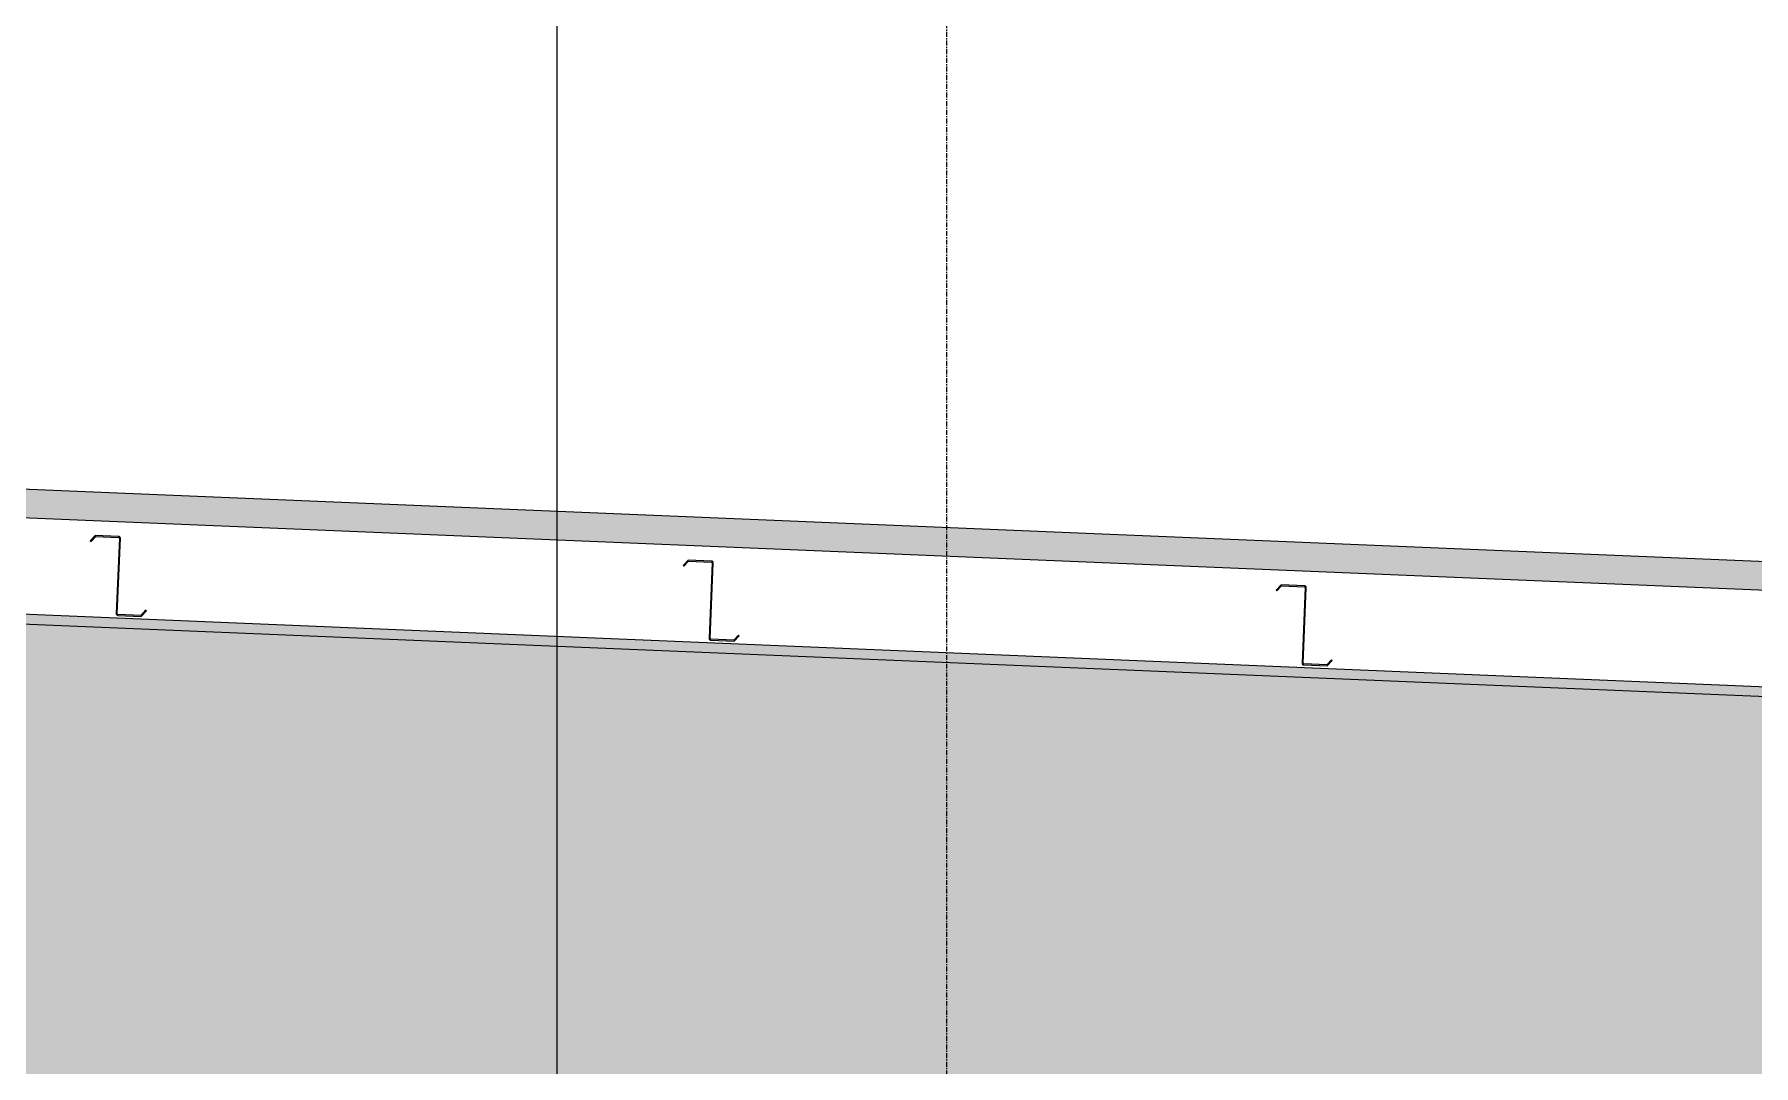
# Model space of a CAD drawing. Header units: inches. Extents: x -54880 to -186, y -265 to 853.
# Drawn here: x -16054.2 to -15880.4, y 296.9 to 401.1 of the extents above; entities that cross this region are included whole.
import ezdxf

# ---------------------------------------------------------------- set-up
doc = ezdxf.new("R2010")
doc.units = ezdxf.units.IN
doc.header["$MEASUREMENT"] = 0
doc.linetypes.add('Grid Line 1_2_', pattern=[0.875, 0.5, -0.125, 0.125, -0.125])
for name, color, linetype, lineweight in [('A-CLNG', 13, 'Continuous', 9), ('A-ROOF', 132, 'Continuous', 9), ('G-ANNO-SYMB', 111, 'Continuous', 9), ('S-BEAM', 12, 'Continuous', 9), ('S-GRID', 1, 'Continuous', 9)]:
    doc.layers.add(name, color=color, linetype=linetype, lineweight=lineweight)
pattern_1 = [(45, (22007.282, 102), (-19.007, 19.007), []), (45, (22007.282, 130.8), (-19.007, 19.007), [])]

# ---------------------------------------------------------------- blocks, each defined once
blk = doc.blocks.new('Family7 - Family7-772884-Section 1')
at = {"layer": 'S-BEAM'}
blk.add_hatch(color=256, dxfattribs=at).paths.add_polyline_path([(22358.93, 327.21), (22360.24, 328.4), (22359.3, 328.43), (22359.3, 328.19), (21134.43, 379.23), (21134.43, 379.48), (21129.55, 379.68), (21131.15, 378.36), (22336.84, 328.13)], flags=0)
h = blk.add_hatch(color=256, dxfattribs=at)
h.paths.add_polyline_path([(21747.06, 281.89), (22318.6, 293.93), (22318.51, 295.18), (22319.69, 296.14), (22319.86, 293.87), (22322.77, 293.93), (22358.8, 327.2), (22358.8, 327.21), (21135.05, 378.2), (21135.05, 375.16), (21175.78, 341.72), (21747, 281.89)], flags=0)
h.paths.add_polyline_path([(21133.8, 376.19), (21133.8, 378.25), (21131.15, 378.36)], flags=0)
blk.add_line((21131.15, 378.36), (22358.93, 327.21), dxfattribs=at)
blk = doc.blocks.new('Girt_Z - 8_D-V280-Section 1')
at = {"layer": 'S-BEAM'}
h = blk.add_hatch(dxfattribs=at)
h.set_pattern_fill('FP_16', color=256, style=0, pattern_type=2)
h.set_pattern_definition(pattern_1)
h.paths.add_polyline_path([(22027.37, 342.27), (22027.88, 342.83), (22027.8, 342.9), (22027.33, 342.38), (22025.01, 342.48), (22025.01, 342.37), (22026.97, 342.29)], flags=0)
h.paths.add_polyline_path([(22024.94, 342.56), (22025.26, 350.18), (22025.15, 350.18), (22024.83, 342.56)], flags=0)
h.paths.add_polyline_path([(22022.29, 349.84), (22022.76, 350.36), (22025.08, 350.26), (22025.08, 350.37), (22022.71, 350.47), (22022.21, 349.92)], flags=0)
at = {"layer": 'S-BEAM', "lineweight": 15}
for p, q in [((22022.71, 350.47), (22022.21, 349.92)), ((22022.21, 349.92), (22022.29, 349.84)), ((22022.29, 349.84), (22022.76, 350.36)), ((22025.08, 350.37), (22022.71, 350.47)), ((22022.76, 350.36), (22025.08, 350.26)), ((22025.15, 350.18), (22024.83, 342.56)), ((22024.94, 342.56), (22025.26, 350.18)), ((22027.33, 342.38), (22025.01, 342.48)), ((22027.8, 342.9), (22027.33, 342.38)), ((22027.37, 342.27), (22027.88, 342.83)), ((22027.88, 342.83), (22027.8, 342.9)), ((22025.01, 342.37), (22027.37, 342.27))]:
    blk.add_line(p, q, dxfattribs=at)
for centre, radius, start, end in [((22025.07, 350.19), 0.187, 357.6141, 87.6141), ((22025.07, 350.19), 0.0782, 357.6141, 85.4913), ((22025.02, 342.56), 0.188, 177.6141, 267.6141), ((22025.02, 342.56), 0.0782, 177.6141, 264.5717)]:
    blk.add_arc(centre, radius, start, end, dxfattribs=at)
blk = doc.blocks.new('Girt_Z - 8_D-V281-Section 1')
at = {"layer": 'S-BEAM', "lineweight": 15}
for p, q in [((22082.66, 347.97), (22082.15, 347.42)), ((22082.24, 347.35), (22082.71, 347.86)), ((22085.03, 347.88), (22082.66, 347.97)), ((22082.71, 347.86), (22085.02, 347.77)), ((22085.1, 347.69), (22084.78, 340.07)), ((22084.89, 340.06), (22085.2, 347.68)), ((22082.15, 347.42), (22082.24, 347.35)), ((22087.28, 339.88), (22084.96, 339.98)), ((22084.96, 339.87), (22087.32, 339.77)), ((22087.75, 340.4), (22087.28, 339.88)), ((22087.32, 339.77), (22087.83, 340.33)), ((22087.83, 340.33), (22087.75, 340.4))]:
    blk.add_line(p, q, dxfattribs=at)
for centre, radius, start, end in [((22085.02, 347.69), 0.0782, 357.6141, 85.4913), ((22085.02, 347.69), 0.187, 357.6141, 87.6141), ((22084.97, 340.06), 0.188, 177.6141, 267.6141), ((22084.97, 340.06), 0.0782, 177.6141, 264.5717)]:
    blk.add_arc(centre, radius, start, end, dxfattribs=at)
blk = doc.blocks.new('Girt_Z - 8_D-V282-Section 1')
at = {"layer": 'S-BEAM'}
h = blk.add_hatch(dxfattribs=at)
h.set_pattern_fill('FP_16', color=256, style=0, pattern_type=2)
h.set_pattern_definition(pattern_1)
h.paths.add_polyline_path([(22147.27, 337.28), (22147.78, 337.83), (22147.7, 337.9), (22147.22, 337.39), (22144.91, 337.48), (22144.91, 337.37)], flags=0)
h.paths.add_polyline_path([(22144.84, 337.56), (22145.15, 345.18), (22145.04, 345.19), (22144.73, 337.57)], flags=0)
h.paths.add_polyline_path([(22142.18, 344.85), (22142.65, 345.37), (22144.97, 345.27), (22144.97, 345.38), (22142.61, 345.48), (22142.1, 344.92)], flags=0)
at = {"layer": 'S-BEAM', "lineweight": 15}
for p, q in [((22142.61, 345.48), (22142.1, 344.92)), ((22142.1, 344.92), (22142.18, 344.85)), ((22142.18, 344.85), (22142.65, 345.37)), ((22144.97, 345.38), (22142.61, 345.48)), ((22142.65, 345.37), (22144.97, 345.27)), ((22145.04, 345.19), (22144.73, 337.57)), ((22144.84, 337.56), (22145.15, 345.18)), ((22147.22, 337.39), (22144.91, 337.48)), ((22144.91, 337.37), (22147.27, 337.28)), ((22147.7, 337.9), (22147.22, 337.39)), ((22147.27, 337.28), (22147.78, 337.83)), ((22147.78, 337.83), (22147.7, 337.9))]:
    blk.add_line(p, q, dxfattribs=at)
for centre, radius, start, end in [((22144.97, 345.19), 0.187, 357.6141, 87.6141), ((22144.97, 345.19), 0.0782, 357.6141, 85.4913), ((22144.91, 337.56), 0.188, 177.6141, 267.6141), ((22144.91, 337.56), 0.0782, 177.6141, 264.5717)]:
    blk.add_arc(centre, radius, start, end, dxfattribs=at)

msp = doc.modelspace()

# ---------------------------------------------------------------- hatches: boundary and pattern name
at = {"layer": 'A-ROOF'}
msp.add_hatch(color=256, dxfattribs=at).paths.add_polyline_path([(-15648.71, 335.33), (-15648.71, 338.21), (-16948.46, 392.37), (-16948.46, 389.49), (-15656.46, 335.66)], flags=0)

# ---------------------------------------------------------------- linework, layer by layer
at = {"layer": 'A-CLNG', "lineweight": 25}
msp.add_line((-16936.33, 379.23), (-15711.46, 328.19), dxfattribs=at)
at = {"layer": 'A-ROOF', "lineweight": 25}
for p, q in [((-15648.71, 338.21), (-16948.46, 392.37)), ((-16948.46, 389.49), (-15648.71, 335.33))]:
    msp.add_line(p, q, dxfattribs=at)
at = {"layer": 'G-ANNO-SYMB'}
msp.add_line((-16001.37, 545.16), (-16001.37, -54.82), dxfattribs=at)
at = {"layer": 'S-GRID', "linetype": 'Grid Line 1_2_'}
msp.add_line((-15961.96, -132), (-15961.96, 648.66), dxfattribs=at)

# ---------------------------------------------------------------- block references
at = {"layer": 'S-BEAM'}
for name in ['Family7 - Family7-772884-Section 1', 'Girt_Z - 8_D-V280-Section 1', 'Girt_Z - 8_D-V281-Section 1', 'Girt_Z - 8_D-V282-Section 1']:
    msp.add_blockref(name, (-38070.76, 0), dxfattribs=at)

doc.saveas('drawing.dxf')
